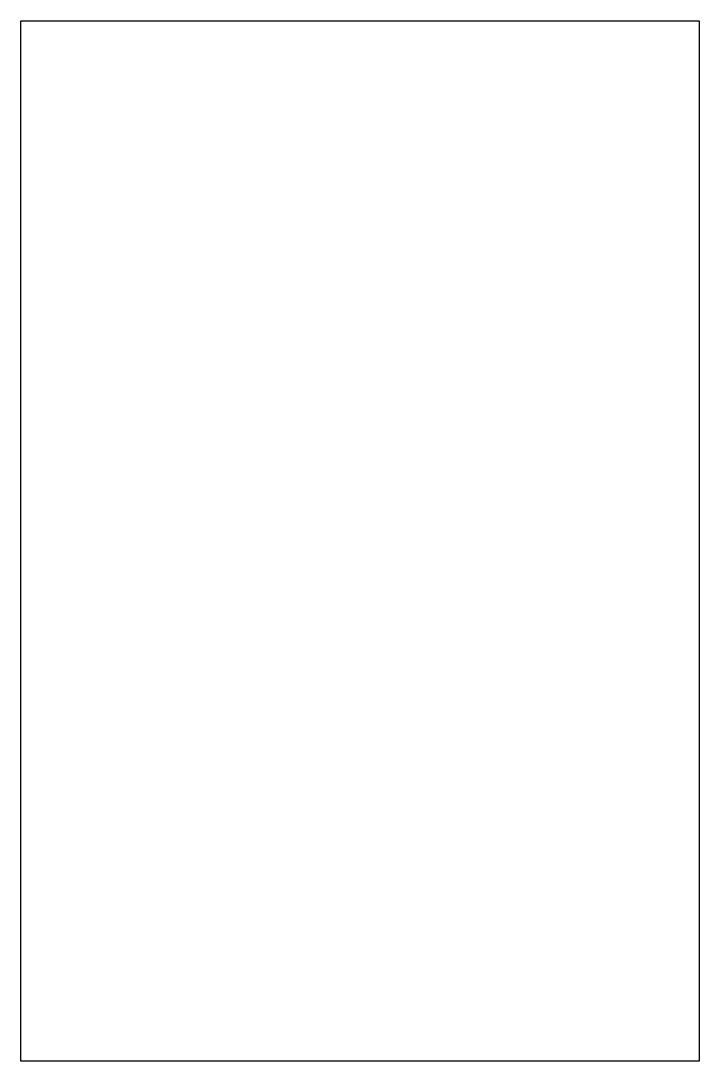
# Model space of a CAD drawing. Header units: centimetres. Extents: x -4.955 to -4.814, y 7.929 to 8.145.
import ezdxf

# ---------------------------------------------------------------- set-up
doc = ezdxf.new("R2010")
doc.units = ezdxf.units.CM
doc.header["$MEASUREMENT"] = 0
doc.header["$XCLIPFRAME"] = 0
doc.layers.add('Layer 1', color=7, linetype='Continuous')
picture_1 = doc.add_image_def('image1.jpg', size_in_pixel=(727, 1117))

msp = doc.modelspace()

# ---------------------------------------------------------------- pictures from other files: only their frames are drawn
at = {"layer": 'Layer 1', "color": 0}
image = msp.add_image(picture_1, insert=(-4.89374, -7.4676), size_in_units=(10.10862, 15.51545), dxfattribs=at)
image.set_boundary_path([(-4.8937, -7.4676), (5.2149, 8.0479)])

doc.saveas('drawing.dxf')
